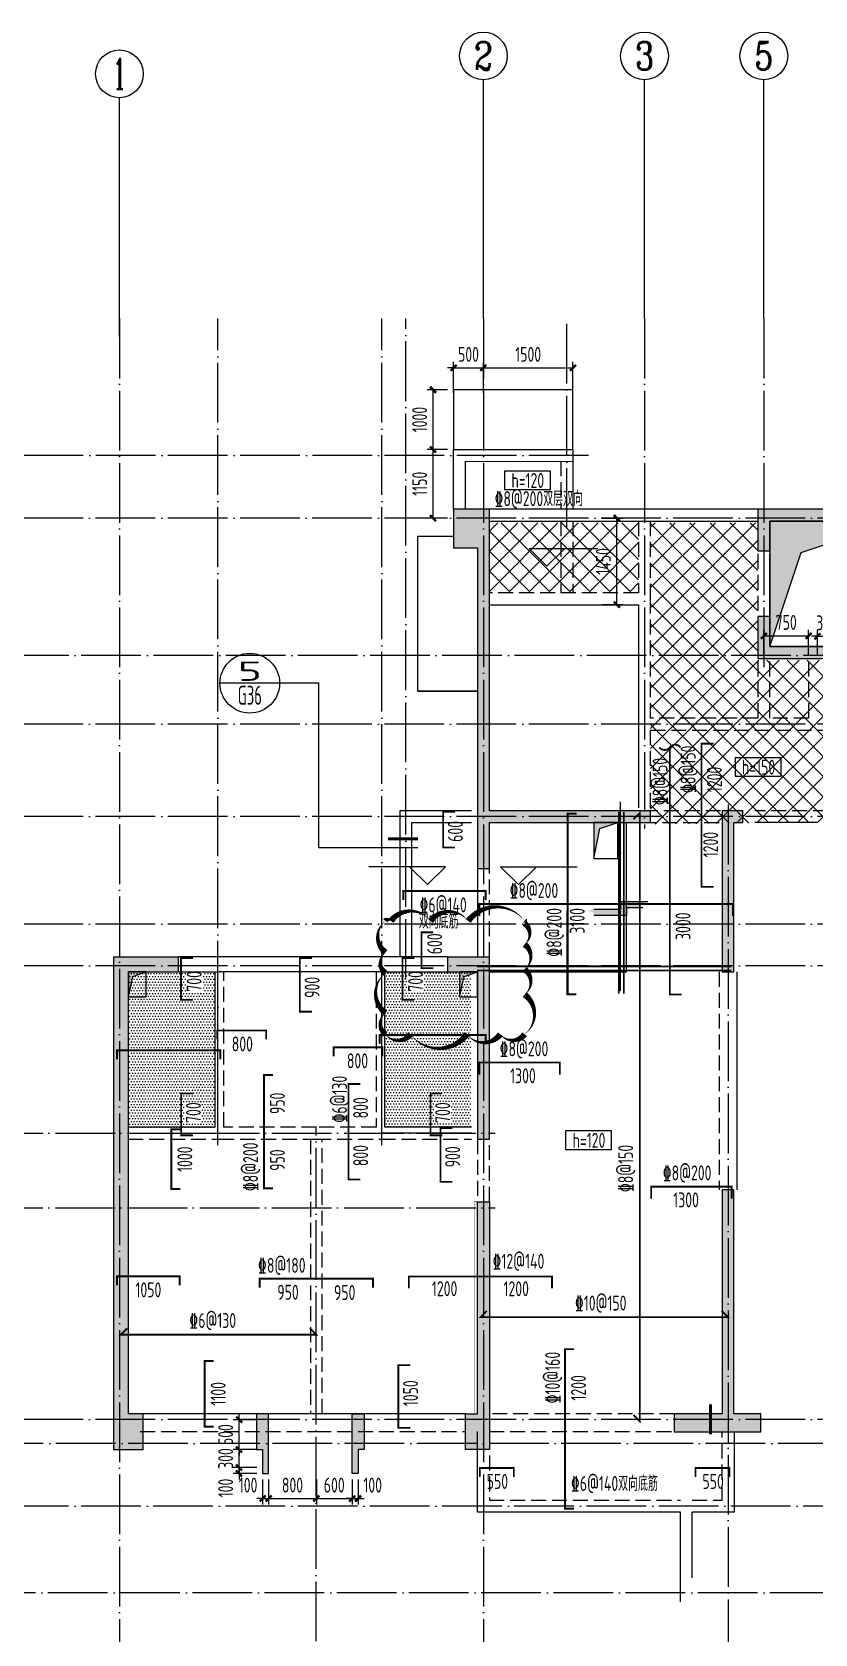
# Model space of a CAD drawing. Extents: x 5874492 to 7194610, y -939842 to -279257.
# Drawn here: x 6602630 to 6615752, y -600916 to -574087 of the extents above; entities that cross this region are included whole.
import ezdxf
from ezdxf.enums import TextEntityAlignment as Align

# ---------------------------------------------------------------- set-up
doc = ezdxf.new("R2010")
doc.units = 0
doc.header["$LTSCALE"] = 1000
doc.linetypes.add('DASH', pattern=[0.35, 0.25, -0.1])
doc.linetypes.add('DOTE', pattern=[2.42, 2, -0.2, 0.02, -0.2])
for name, color, linetype, lineweight in [('A-平面-屋面线', 40, 'Continuous', 30), ('A-标注-轴号', 3, 'Continuous', 15), ('A-标注-轴号文字', 7, 'Continuous', 15), ('A-轴线-塔楼', 1, 'DOTE', 9), ('A-轴线-隔墙', 41, 'DOTE', 9), ('S-基础-DIM', 3, 'Continuous', 20), ('S-基础-DQ', 6, 'Continuous', 20), ('S-墙柱-HATCH', 251, 'Continuous', 20), ('S-墙柱-WALL', 6, 'Continuous', 20), ('S-大样-DIM', 3, 'Continuous', 20), ('S-大样-HATCH', 251, 'Continuous', 20), ('S-大样-实线', 2, 'Continuous', 20), ('S-板-BEAM', 4, 'DASH', 20), ('S-板-BEAM-CON', 2, 'Continuous', 20), ('S-板-COLU', 50, 'DASH', 20), ('S-板-DIM', 3, 'Continuous', 20), ('S-板-大样索引', 3, 'Continuous', 20), ('S-板-板厚', 191, 'Continuous', 20), ('S-板-板面填充', 251, 'Continuous', 20), ('S-板-标高', 3, 'Continuous', 20), ('S-板-楼板正筋', 107, 'Continuous', 20), ('S-板-楼板正筋文字', 107, 'Continuous', 20), ('S-板-楼板负筋', 1, 'Continuous', 20), ('S-板-楼板负筋文字', 7, 'Continuous', 20), ('S-板-洞口边线', 211, 'Continuous', 20), ('S-轴网-轴号', 3, 'Continuous', 20)]:
    doc.layers.add(name, color=color, linetype=linetype, lineweight=lineweight)
for name, color, linetype in [('HOLE', 5, 'Continuous'), ('HOLE_HATCH', 9, 'Continuous'), ('PUB_DIM', 3, 'Continuous')]:
    doc.layers.add(name, color=color, linetype=linetype)
doc.layers.add('S-活动层-非打印1', color=170, linetype='Continuous', plot=False)
doc.styles.add('_TCH_AXIS', font='COMPLEX.shx', dxfattribs={"bigfont": 'hztxt.shx'})
doc.styles.add('BW_Rein', font='tssdeng.shx', dxfattribs={"width": 0.7, "bigfont": 'hztxt.shx'})
doc.styles.add('COMPLEX', font='COMPLEX')
doc.styles.add('TSSD_Rein', font='tssdeng.shx', dxfattribs={"width": 0.7, "bigfont": 'hztxt.shx'})
doc.styles.add('TSSD_REIN_T3', font='tssdeng.shx', dxfattribs={"width": 0.7, "bigfont": 'hztxt.shx'})
doc.styles.add('样式 1', font='tssdeng.shx', dxfattribs={"width": 0.7, "bigfont": 'tssdchn.shx'})
doc.dimstyles.new('_TCH_ARCH&&100', dxfattribs={"dimtxt": 250, "dimasz": 100, "dimexe": 100, "dimexo": 100, "dimgap": 100, "dimtad": 1, "dimdec": 0, "dimzin": 0, "dimdsep": 46, "dimtxsty": 'TSSD_REIN_T3', "dimblk": 'ARCHTICK', "dimcen": 0.09, "dimclrt": 7, "dimazin": 2, "dimtfac": 1, "dimtdec": 0, "dimtix": 1, "dimtmove": 2, "dimatfit": 3, "dimfxl": 0, "dimtolj": 1, "dimtzin": 0, "dimarcsym": 0})

# ---------------------------------------------------------------- blocks, each defined once
blk = doc.blocks.new('20191023.11405152')
at = {"layer": 'S-大样-HATCH'}
h = blk.add_hatch(color=256, dxfattribs=at)
h.dxf.hatch_style = 1
h.paths.add_polyline_path([(-100, 0), (0, 0), (0, -400), (100, -400), (100, 600), (-100, 600)])
at = {"layer": 'S-大样-实线'}
blk.add_lwpolyline([(-100, 0), (0, 0), (0, -400), (100, -400), (100, 600), (-100, 600)], close=True, dxfattribs=at)
blk = doc.blocks.new('_ArchTick')
at = {"color": 0, "linetype": 'ByBlock', "const_width": 0.4}
blk.add_lwpolyline([(-0.5, -0.5), (0.5, 0.5)], dxfattribs=at)
blk = doc.blocks.new('*D890')
at = {"layer": 'Defpoints', "color": 0}
for p in [(6609351, -580077), (6609695, -580077), (6609695, -581077)]:
    blk.add_point(p, dxfattribs=at)
at = {"layer": 'PUB_DIM', "color": 0, "lineweight": -2}
for p, q in [((6609595, -580077), (6609251, -580077)), ((6609351, -581077), (6609351, -580077)), ((6609595, -581077), (6609251, -581077))]:
    blk.add_line(p, q, dxfattribs=at)
at = {"layer": 'PUB_DIM', "color": 0, "lineweight": -2, "xscale": 100, "yscale": 100, "zscale": 100}
for p, rotation in [((6609351, -580077), 90), ((6609351, -581077), 270)]:
    blk.add_blockref('_ArchTick', p, dxfattribs=dict(at, rotation=rotation))
at = {"layer": 'PUB_DIM', "color": 7, "insert": (6609126, -580577), "char_height": 250, "attachment_point": 5, "rotation": 90, "style": 'TSSD_REIN_T3'}
blk.add_mtext('\\A1;1000', dxfattribs=at)
blk = doc.blocks.new('*D891')
at = {"layer": 'Defpoints', "color": 0}
for p in [(6609351, -581077), (6609695, -581077), (6609695, -582227)]:
    blk.add_point(p, dxfattribs=at)
at = {"layer": 'PUB_DIM', "color": 0, "lineweight": -2}
for p, q in [((6609595, -581077), (6609251, -581077)), ((6609351, -582227), (6609351, -581077)), ((6609595, -582227), (6609251, -582227))]:
    blk.add_line(p, q, dxfattribs=at)
at = {"layer": 'PUB_DIM', "color": 0, "lineweight": -2, "xscale": 100, "yscale": 100, "zscale": 100}
for p, rotation in [((6609351, -581077), 90), ((6609351, -582227), 270)]:
    blk.add_blockref('_ArchTick', p, dxfattribs=dict(at, rotation=rotation))
at = {"layer": 'PUB_DIM', "color": 7, "insert": (6609126, -581652), "char_height": 250, "attachment_point": 5, "rotation": 90, "style": 'TSSD_REIN_T3'}
blk.add_mtext('\\A1;1150', dxfattribs=at)
blk = doc.blocks.new('*D892')
at = {"layer": 'Defpoints', "color": 0}
for p in [(6611695, -579710), (6610195, -580230), (6611695, -580230)]:
    blk.add_point(p, dxfattribs=at)
at = {"layer": 'PUB_DIM', "color": 0, "lineweight": -2}
for p, q in [((6610195, -580130), (6610195, -579610)), ((6610195, -579710), (6611695, -579710)), ((6611695, -580130), (6611695, -579610))]:
    blk.add_line(p, q, dxfattribs=at)
at = {"layer": 'PUB_DIM', "color": 0, "lineweight": -2, "xscale": 100, "yscale": 100, "zscale": 100, "rotation": 180}
blk.add_blockref('_ArchTick', (6610195, -579710), dxfattribs=at)
at = {"layer": 'PUB_DIM', "color": 0, "lineweight": -2, "xscale": 100, "yscale": 100, "zscale": 100}
blk.add_blockref('_ArchTick', (6611695, -579710), dxfattribs=at)
at = {"layer": 'PUB_DIM', "color": 7, "insert": (6610945, -579485), "char_height": 250, "attachment_point": 5, "style": 'TSSD_REIN_T3'}
blk.add_mtext('\\A1;1500', dxfattribs=at)
blk = doc.blocks.new('*D893')
at = {"layer": 'Defpoints', "color": 0}
for p in [(6610195, -579710), (6609695, -580230), (6610195, -580230)]:
    blk.add_point(p, dxfattribs=at)
at = {"layer": 'PUB_DIM', "color": 0, "lineweight": -2}
for p, q in [((6609695, -579710), (6609595, -579710)), ((6609695, -580130), (6609695, -579610)), ((6609695, -579710), (6610195, -579710)), ((6610195, -580130), (6610195, -579610)), ((6610195, -579710), (6610295, -579710))]:
    blk.add_line(p, q, dxfattribs=at)
at = {"layer": 'PUB_DIM', "color": 0, "lineweight": -2, "xscale": 100, "yscale": 100, "zscale": 100}
blk.add_blockref('_ArchTick', (6609695, -579710), dxfattribs=at)
at = {"layer": 'PUB_DIM', "color": 0, "lineweight": -2, "xscale": 100, "yscale": 100, "zscale": 100, "rotation": 180}
blk.add_blockref('_ArchTick', (6610195, -579710), dxfattribs=at)
at = {"layer": 'PUB_DIM', "color": 7, "insert": (6609945, -579485), "char_height": 250, "attachment_point": 5, "style": 'TSSD_REIN_T3'}
blk.add_mtext('\\A1;500', dxfattribs=at)
blk = doc.blocks.new('*D894')
at = {"layer": 'Defpoints', "color": 0}
for p in [(6612080, -582227), (6612430, -582227), (6612080, -583677)]:
    blk.add_point(p, dxfattribs=at)
at = {"layer": 'S-大样-DIM', "color": 0, "lineweight": -2}
for p, q in [((6612180, -582227), (6612530, -582227)), ((6612430, -583677), (6612430, -582227)), ((6612180, -583677), (6612530, -583677))]:
    blk.add_line(p, q, dxfattribs=at)
at = {"layer": 'S-大样-DIM', "color": 0, "lineweight": -2, "xscale": 100, "yscale": 100, "zscale": 100}
for p, rotation in [((6612430, -582227), 90), ((6612430, -583677), 270)]:
    blk.add_blockref('_ArchTick', p, dxfattribs=dict(at, rotation=rotation))
at = {"layer": 'S-大样-DIM', "color": 7, "insert": (6612205, -582952), "char_height": 250, "attachment_point": 5, "rotation": 90, "style": 'TSSD_REIN_T3'}
blk.add_mtext('\\A1;1450', dxfattribs=at)
blk = doc.blocks.new('*D900')
at = {"layer": 'Defpoints', "color": 0}
for p in [(6606495, -598227), (6606595, -598227), (6606595, -598648)]:
    blk.add_point(p, dxfattribs=at)
at = {"layer": 'S-板-DIM', "color": 0, "lineweight": -2}
for p, q in [((6606495, -598327), (6606495, -598748)), ((6606595, -598327), (6606595, -598748)), ((6606495, -598648), (6606395, -598648)), ((6606495, -598648), (6606595, -598648)), ((6606595, -598648), (6606695, -598648))]:
    blk.add_line(p, q, dxfattribs=at)
at = {"layer": 'S-板-DIM', "color": 0, "lineweight": -2, "xscale": 100, "yscale": 100, "zscale": 100}
blk.add_blockref('_ArchTick', (6606495, -598648), dxfattribs=at)
at = {"layer": 'S-板-DIM', "color": 0, "lineweight": -2, "xscale": 100, "yscale": 100, "zscale": 100, "rotation": 180}
blk.add_blockref('_ArchTick', (6606595, -598648), dxfattribs=at)
at = {"layer": 'S-板-DIM', "color": 7, "insert": (6606251, -598423), "char_height": 250, "attachment_point": 5, "style": 'TSSD_REIN_T3'}
blk.add_mtext('\\A1;100', dxfattribs=at)
blk = doc.blocks.new('*D901')
at = {"layer": 'Defpoints', "color": 0}
for p in [(6606595, -598227), (6607395, -598227), (6607395, -598648)]:
    blk.add_point(p, dxfattribs=at)
at = {"layer": 'S-板-DIM', "color": 0, "lineweight": -2}
for p, q in [((6606595, -598327), (6606595, -598748)), ((6607395, -598327), (6607395, -598748)), ((6606595, -598648), (6607395, -598648))]:
    blk.add_line(p, q, dxfattribs=at)
at = {"layer": 'S-板-DIM', "color": 0, "lineweight": -2, "xscale": 100, "yscale": 100, "zscale": 100, "rotation": 180}
blk.add_blockref('_ArchTick', (6606595, -598648), dxfattribs=at)
at = {"layer": 'S-板-DIM', "color": 0, "lineweight": -2, "xscale": 100, "yscale": 100, "zscale": 100}
blk.add_blockref('_ArchTick', (6607395, -598648), dxfattribs=at)
at = {"layer": 'S-板-DIM', "color": 7, "insert": (6606995, -598423), "char_height": 250, "attachment_point": 5, "style": 'TSSD_REIN_T3'}
blk.add_mtext('\\A1;800', dxfattribs=at)
blk = doc.blocks.new('*D902')
at = {"layer": 'Defpoints', "color": 0}
for p in [(6607395, -598227), (6607995, -598227), (6607995, -598648)]:
    blk.add_point(p, dxfattribs=at)
at = {"layer": 'S-板-DIM', "color": 0, "lineweight": -2}
for p, q in [((6607395, -598327), (6607395, -598748)), ((6607995, -598327), (6607995, -598748)), ((6607395, -598648), (6607995, -598648))]:
    blk.add_line(p, q, dxfattribs=at)
at = {"layer": 'S-板-DIM', "color": 0, "lineweight": -2, "xscale": 100, "yscale": 100, "zscale": 100, "rotation": 180}
blk.add_blockref('_ArchTick', (6607395, -598648), dxfattribs=at)
at = {"layer": 'S-板-DIM', "color": 0, "lineweight": -2, "xscale": 100, "yscale": 100, "zscale": 100}
blk.add_blockref('_ArchTick', (6607995, -598648), dxfattribs=at)
at = {"layer": 'S-板-DIM', "color": 7, "insert": (6607695, -598423), "char_height": 250, "attachment_point": 5, "style": 'TSSD_REIN_T3'}
blk.add_mtext('\\A1;600', dxfattribs=at)
blk = doc.blocks.new('*D903')
at = {"layer": 'Defpoints', "color": 0}
for p in [(6607995, -598227), (6608095, -598227), (6608095, -598648)]:
    blk.add_point(p, dxfattribs=at)
at = {"layer": 'S-板-DIM', "color": 0, "lineweight": -2}
for p, q in [((6607995, -598327), (6607995, -598748)), ((6608095, -598327), (6608095, -598748)), ((6607995, -598648), (6607895, -598648)), ((6607995, -598648), (6608095, -598648)), ((6608095, -598648), (6608195, -598648))]:
    blk.add_line(p, q, dxfattribs=at)
at = {"layer": 'S-板-DIM', "color": 0, "lineweight": -2, "xscale": 100, "yscale": 100, "zscale": 100}
blk.add_blockref('_ArchTick', (6607995, -598648), dxfattribs=at)
at = {"layer": 'S-板-DIM', "color": 0, "lineweight": -2, "xscale": 100, "yscale": 100, "zscale": 100, "rotation": 180}
blk.add_blockref('_ArchTick', (6608095, -598648), dxfattribs=at)
at = {"layer": 'S-板-DIM', "color": 7, "insert": (6608339, -598423), "char_height": 250, "attachment_point": 5, "style": 'TSSD_REIN_T3'}
blk.add_mtext('\\A1;100', dxfattribs=at)
blk = doc.blocks.new('*D904')
at = {"layer": 'Defpoints', "color": 0}
for p in [(6606100, -598127), (6606495, -598127), (6606495, -598227)]:
    blk.add_point(p, dxfattribs=at)
at = {"layer": 'S-板-DIM', "color": 0, "lineweight": -2}
for p, q in [((6606395, -598127), (6606000, -598127)), ((6606395, -598227), (6606000, -598227)), ((6606100, -598127), (6606100, -598027)), ((6606100, -598227), (6606100, -598127)), ((6606100, -598227), (6606100, -598327))]:
    blk.add_line(p, q, dxfattribs=at)
at = {"layer": 'S-板-DIM', "color": 0, "lineweight": -2, "xscale": 100, "yscale": 100, "zscale": 100}
for p, rotation in [((6606100, -598127), 270), ((6606100, -598227), 90)]:
    blk.add_blockref('_ArchTick', p, dxfattribs=dict(at, rotation=rotation))
at = {"layer": 'S-板-DIM', "color": 7, "insert": (6605875, -598471), "char_height": 250, "attachment_point": 5, "rotation": 90, "style": 'TSSD_REIN_T3'}
blk.add_mtext('\\A1;100', dxfattribs=at)
blk = doc.blocks.new('*D905')
at = {"layer": 'Defpoints', "color": 0}
for p in [(6606100, -597827), (6606495, -597827), (6606495, -598127)]:
    blk.add_point(p, dxfattribs=at)
at = {"layer": 'S-板-DIM', "color": 0, "lineweight": -2}
for p, q in [((6606100, -597827), (6606100, -597727)), ((6606395, -597827), (6606000, -597827)), ((6606100, -598127), (6606100, -597827)), ((6606395, -598127), (6606000, -598127)), ((6606100, -598127), (6606100, -598227))]:
    blk.add_line(p, q, dxfattribs=at)
at = {"layer": 'S-板-DIM', "color": 0, "lineweight": -2, "xscale": 100, "yscale": 100, "zscale": 100}
for p, rotation in [((6606100, -597827), 270), ((6606100, -598127), 90)]:
    blk.add_blockref('_ArchTick', p, dxfattribs=dict(at, rotation=rotation))
at = {"layer": 'S-板-DIM', "color": 7, "insert": (6605875, -597977), "char_height": 250, "attachment_point": 5, "rotation": 90, "style": 'TSSD_REIN_T3'}
blk.add_mtext('\\A1;300', dxfattribs=at)
blk = doc.blocks.new('*D906')
at = {"layer": 'Defpoints', "color": 0}
for p in [(6606100, -597327), (6606495, -597327), (6606495, -597827)]:
    blk.add_point(p, dxfattribs=at)
at = {"layer": 'S-板-DIM', "color": 0, "lineweight": -2}
for p, q in [((6606395, -597327), (6606000, -597327)), ((6606100, -597327), (6606100, -597227)), ((6606100, -597827), (6606100, -597327)), ((6606395, -597827), (6606000, -597827)), ((6606100, -597827), (6606100, -597927))]:
    blk.add_line(p, q, dxfattribs=at)
at = {"layer": 'S-板-DIM', "color": 0, "lineweight": -2, "xscale": 100, "yscale": 100, "zscale": 100}
for p, rotation in [((6606100, -597327), 270), ((6606100, -597827), 90)]:
    blk.add_blockref('_ArchTick', p, dxfattribs=dict(at, rotation=rotation))
at = {"layer": 'S-板-DIM', "color": 7, "insert": (6605875, -597577), "char_height": 250, "attachment_point": 5, "rotation": 90, "style": 'TSSD_REIN_T3'}
blk.add_mtext('\\A1;500', dxfattribs=at)
blk = doc.blocks.new('*D928')
at = {"layer": 'Defpoints', "color": 0}
for p in [(6615645, -584199), (6614895, -584627), (6615645, -584627)]:
    blk.add_point(p, dxfattribs=at)
at = {"layer": 'S-基础-DIM', "color": 0, "lineweight": -2}
for p, q in [((6614895, -584527), (6614895, -584099)), ((6614895, -584199), (6615645, -584199)), ((6615645, -584527), (6615645, -584099))]:
    blk.add_line(p, q, dxfattribs=at)
at = {"layer": 'S-基础-DIM', "color": 0, "lineweight": -2, "xscale": 100, "yscale": 100, "zscale": 100, "rotation": 180}
blk.add_blockref('_ArchTick', (6614895, -584199), dxfattribs=at)
at = {"layer": 'S-基础-DIM', "color": 0, "lineweight": -2, "xscale": 100, "yscale": 100, "zscale": 100}
blk.add_blockref('_ArchTick', (6615645, -584199), dxfattribs=at)
at = {"layer": 'S-基础-DIM', "color": 7, "insert": (6615270, -583974), "char_height": 250, "attachment_point": 5, "style": 'TSSD_REIN_T3'}
blk.add_mtext('\\A1;750', dxfattribs=at)
blk = doc.blocks.new('*D929')
at = {"layer": 'Defpoints', "color": 0}
for p in [(6616095, -584207), (6615795, -584627), (6616095, -584627)]:
    blk.add_point(p, dxfattribs=at)
at = {"layer": 'S-板-DIM', "color": 0, "lineweight": -2}
for p, q in [((6615795, -584207), (6615695, -584207)), ((6615795, -584527), (6615795, -584107)), ((6615795, -584207), (6616095, -584207)), ((6616095, -584527), (6616095, -584107)), ((6616095, -584207), (6616195, -584207))]:
    blk.add_line(p, q, dxfattribs=at)
at = {"layer": 'S-板-DIM', "color": 0, "lineweight": -2, "xscale": 100, "yscale": 100, "zscale": 100}
blk.add_blockref('_ArchTick', (6615795, -584207), dxfattribs=at)
at = {"layer": 'S-板-DIM', "color": 0, "lineweight": -2, "xscale": 100, "yscale": 100, "zscale": 100, "rotation": 180}
blk.add_blockref('_ArchTick', (6616095, -584207), dxfattribs=at)
at = {"layer": 'S-板-DIM', "color": 7, "insert": (6615945, -583982), "char_height": 250, "attachment_point": 5, "style": 'TSSD_REIN_T3'}
blk.add_mtext('\\A1;300', dxfattribs=at)
blk = doc.blocks.new('regerh')
at = {"layer": 'HOLE_HATCH', "ltscale": 0.2}
blk.add_hatch(color=256, dxfattribs=at).paths.add_polyline_path([(6614995, -514405), (6617095, -514405), (6615520, -514930), (6614995, -516505)])
at = {"layer": 'A-平面-屋面线', "ltscale": 0.2}
blk.add_lwpolyline([(6609095, -517255), (6610095, -517255)], dxfattribs=at)
at = {"layer": 'HOLE', "ltscale": 0.2}
blk.add_lwpolyline([(6614995, -516505), (6617095, -516505), (6617095, -514405), (6614995, -514405)], close=True, dxfattribs=at)
blk.add_lwpolyline([(6614995, -516505), (6615520, -514930), (6617095, -514405)], dxfattribs=at)
at = {"layer": 'S-基础-DQ', "ltscale": 0.5}
for points in [[(6610295, -521855), (6612495, -521855), (6612495, -519455)], [(6610295, -521955), (6612595, -521955), (6612595, -519455)], [(6604245, -524655), (6605745, -524655), (6605745, -521955)], [(6609995, -524655), (6608495, -524655), (6608495, -521955)]]:
    blk.add_lwpolyline(points, dxfattribs=at)
at = {"layer": 'S-板-BEAM'}
for p, q in [((6611495, -513405), (6611495, -514205)), ((6611495, -514405), (6611495, -515605)), ((6611695, -514405), (6611695, -515605)), ((6612795, -514405), (6612795, -515605)), ((6612995, -515705), (6612995, -514405)), ((6614795, -514955), (6614795, -516055)), ((6612795, -515605), (6610295, -515605)), ((6612995, -517705), (6612995, -515705)), ((6614795, -516755), (6614795, -517705)), ((6614995, -517705), (6614995, -516755)), ((6615645, -516755), (6615645, -517705)), ((6614795, -517705), (6612995, -517705)), ((6615645, -517705), (6614995, -517705)), ((6612995, -519205), (6612995, -517905)), ((6612995, -517905), (6617095, -517905)), ((6614170, -519255), (6612995, -519255)), ((6615970, -519255), (6614745, -519255)), ((6612495, -519455), (6614170, -519455)), ((6610295, -521705), (6610295, -520225)), ((6605845, -524555), (6605845, -521955)), ((6608395, -521955), (6608395, -524555)), ((6614145, -521955), (6614145, -525605)), ((6604245, -524755), (6605770, -524755)), ((6605770, -524755), (6607395, -524755)), ((6607395, -524555), (6605845, -524555)), ((6607295, -524755), (6607295, -529355)), ((6608395, -524555), (6607395, -524555)), ((6607395, -524755), (6608470, -524755)), ((6607495, -529355), (6607495, -524755)), ((6608470, -524755), (6609995, -524755)), ((6610095, -524755), (6610095, -525805)), ((6610295, -525805), (6610295, -524755)), ((6613395, -529355), (6610295, -529355)), ((6610295, -529355), (6610295, -530805)), ((6604445, -529655), (6607395, -529655)), ((6607395, -529655), (6609895, -529655)), ((6610295, -529655), (6613395, -529655)), ((6614195, -530805), (6614195, -529655)), ((6610295, -530805), (6613496, -530805)), ((6613695, -530805), (6614195, -530805))]:
    blk.add_line(p, q, dxfattribs=at)
at = {"layer": 'S-板-BEAM-CON'}
for p, q in [((6609695, -513204), (6611695, -513205)), ((6609695, -514205), (6609695, -513204)), ((6611695, -513205), (6611695, -514205)), ((6609895, -513404), (6611695, -513405)), ((6609895, -514205), (6609895, -513404)), ((6611695, -514205), (6610295, -514205)), ((6612895, -514205), (6611695, -514205)), ((6614795, -514205), (6612895, -514205)), ((6610295, -514405), (6611695, -514405)), ((6611695, -514405), (6612895, -514405)), ((6612895, -514405), (6614795, -514405)), ((6614995, -516055), (6614995, -514955)), ((6610295, -515805), (6612795, -515805)), ((6612795, -515805), (6612795, -519205)), ((6609995, -519255), (6608795, -519255)), ((6608795, -519255), (6608795, -521705)), ((6608995, -519455), (6609995, -519455)), ((6608995, -521705), (6608995, -519455)), ((6615795, -519455), (6614745, -519455)), ((6610095, -520225), (6610095, -521705)), ((6605770, -521705), (6605085, -521705)), ((6608470, -521705), (6605770, -521705)), ((6608895, -521705), (6608470, -521705)), ((6609595, -521705), (6608895, -521705)), ((6605085, -521955), (6605770, -521955)), ((6605695, -521955), (6605695, -524555)), ((6608470, -521955), (6605770, -521955)), ((6608470, -521955), (6608895, -521955)), ((6608545, -524555), (6608545, -521955)), ((6608895, -521955), (6609595, -521955)), ((6614445, -525605), (6614445, -521955)), ((6605695, -524555), (6604245, -524555)), ((6609995, -524555), (6608545, -524555)), ((6607395, -529355), (6604445, -529355)), ((6609895, -529355), (6607395, -529355)), ((6610095, -531005), (6610095, -529655)), ((6614395, -529655), (6614395, -531005)), ((6613496, -531005), (6610095, -531005)), ((6613496, -532505), (6613496, -531005)), ((6614395, -531005), (6613695, -531005)), ((6613695, -532105), (6613695, -531005))]:
    blk.add_line(p, q, dxfattribs=at)
for points in [[(6611695, -513205), (6611695, -512205), (6609695, -512205), (6609695, -513204)], [(6609095, -517255), (6609095, -514655), (6609695, -514655)]]:
    blk.add_lwpolyline(points, dxfattribs=at)
blk = doc.blocks.new('新块')
at = {"layer": 'S-基础-DQ'}
h = blk.add_hatch(color=8, dxfattribs=at)
h.dxf.hatch_style = 1
h.paths.add_polyline_path([(100, 25), (371, 25), (371, 54), (266, 91), (455, 125), (0, 125), (0, 0), (-451, 0), (-556, -19), (-451, -56), (-451, -100), (100, -100)])
for points in [[(455, 125), (0, 125), (0, 0), (-451, 0)], [(371, 25), (100, 25), (100, -100), (-451, -100)]]:
    blk.add_lwpolyline(points, dxfattribs=at)
blk = doc.blocks.new('_AXISO')
blk.add_circle((0, 0), 0.5)
at = {"layer": 'S-轴网-轴号', "style": 'COMPLEX', "width": 1.041667}
blk.add_attdef('A', text='', height=0.56, dxfattribs=at).set_placement((-0.25, -0.28), (0.25, -0.28), align=Align.FIT)
blk = doc.blocks.new('ZHOUWANG2')
at = {"layer": 'A-标注-轴号'}
for p, q in [((173646, 135010), (173646, 139010)), ((176346, 135010), (176346, 139010)), ((178346, 135010), (178346, 139010)), ((167546, 134710), (167546, 138710))]:
    blk.add_line(p, q, dxfattribs=at)
at = {"layer": 'A-轴线-塔楼', "linetype": 'DOTE', "ltscale": 0.5}
for p, q in [((167546, 135010), (167546, 108021)), ((173646, 135010), (173646, 108021)), ((176346, 135010), (176346, 126470)), ((178346, 135010), (178346, 129120)), ((227437, 131670), (165262, 131670)), ((181217, 129370), (165262, 129370)), ((227437, 128220), (165262, 128220)), ((227437, 126670), (165262, 126670)), ((177746, 126870), (177746, 108021)), ((227437, 124870), (165262, 124870)), ((227437, 124170), (165262, 124170)), ((227437, 116570), (165262, 116570)), ((192759, 113670), (165262, 113670))]:
    blk.add_line(p, q, dxfattribs=at)
at = {"layer": 'A-轴线-隔墙', "ltscale": 0.5}
for p, q in [((169196, 121170), (169196, 135010)), ((171946, 121170), (171946, 135010)), ((172346, 123950), (172346, 135010)), ((175046, 131505), (175046, 135010)), ((175410, 132720), (164962, 132720)), ((175946, 123753), (175946, 126920)), ((165262, 121370), (173846, 121370)), ((170846, 108021), (170846, 121470)), ((165262, 120120), (173846, 120120)), ((201360, 116170), (165262, 116170)), ((209044, 115120), (165262, 115120))]:
    blk.add_line(p, q, dxfattribs=at)
at = {"layer": 'A-标注-轴号'}
ref = blk.add_blockref('_AXISO', (173646, 139410), dxfattribs=dict(at, xscale=800, yscale=800, zscale=800))
ref.add_attrib('A', '2', dxfattribs={"layer": 'A-标注-轴号文字', "ltscale": 0.2, "height": 466, "style": '_TCH_AXIS'}).set_placement((173491, 139177), (173801, 139177), align=Align.FIT)
ref = blk.add_blockref('_AXISO', (176346, 139410), dxfattribs=dict(at, xscale=800, yscale=800, zscale=800))
ref.add_attrib('A', '3', dxfattribs={"layer": 'A-标注-轴号文字', "ltscale": 0.2, "height": 466, "style": '_TCH_AXIS'}).set_placement((176191, 139177), (176501, 139177), align=Align.FIT)
ref = blk.add_blockref('_AXISO', (178346, 139410), dxfattribs=dict(at, xscale=800, yscale=800, zscale=800))
ref.add_attrib('A', '5', dxfattribs={"layer": 'A-标注-轴号文字', "ltscale": 0.2, "height": 466, "style": '_TCH_AXIS'}).set_placement((178191, 139177), (178501, 139177), align=Align.FIT)
ref = blk.add_blockref('_AXISO', (167546, 139110), dxfattribs=dict(at, xscale=800, yscale=800, zscale=800))
ref.add_attrib('A', '1', dxfattribs={"layer": 'A-标注-轴号文字', "ltscale": 0.2, "height": 515, "style": '_TCH_AXIS'}).set_placement((167436, 138852), (167656, 138852), align=Align.FIT)
blk = doc.blocks.new('dsfhfhkjhk')
at = {"layer": 'S-板-大样索引', "color": 1}
for p, q in [((6511393, -1417913), (6512091, -1417913)), ((6511393, -1423374), (6511393, -1417913)), ((6513091, -1417913), (6512091, -1417913)), ((6484501, -1420120), (6483501, -1420120)), ((6485160, -1420120), (6484501, -1420120)), ((6485160, -1422874), (6485160, -1420120)), ((6486817, -1422874), (6485160, -1422874)), ((6509666, -1423374), (6511393, -1423374))]:
    blk.add_line(p, q, dxfattribs=at)
at = {"layer": 'S-板-大样索引', "color": 1, "const_width": 50}
for points in [[(6486817, -1422724), (6486317, -1422724)], [(6509666, -1423524), (6510166, -1423524)]]:
    blk.add_lwpolyline(points, dxfattribs=at)
at = {"layer": 'S-板-大样索引', "color": 1}
for centre in [(6512591, -1417913), (6484001, -1420120)]:
    blk.add_circle(centre, 500, dxfattribs=at)
at = {"layer": 'S-板-大样索引', "color": 1, "style": 'TSSD_Rein'}
for s, width, p, p2 in [('3', 2.321429, (6512390, -1417873), (6512793, -1417873)), ('G33', 0.590909, (6512390, -1418276), (6512793, -1418276)), ('5', 2.321429, (6483800, -1420080), (6484203, -1420080)), ('G36', 0.601852, (6483800, -1420482), (6484203, -1420482))]:
    blk.add_text(s, height=322, dxfattribs=dict(at, width=width)).set_placement(p, p2, align=Align.FIT)
blk = doc.blocks.new('sgfdhgfjh')
at = {"layer": 'HOLE_HATCH', "ltscale": 0.5}
for points in [[(268519, 605212), (268919, 605212), (268619, 605112), (268519, 604612)], [(272519, 605212), (272919, 605212), (272619, 605112), (272519, 604612)], [(282019, 605212), (282419, 605212), (282119, 605112), (282019, 604612)], [(285919, 605212), (286319, 605212), (286019, 605112), (285919, 604612)], [(295419, 605212), (295819, 605212), (295519, 605112), (295419, 604612)], [(260719, 602712), (261019, 602712), (260794, 602637), (260719, 602292)], [(266269, 602712), (266569, 602712), (266344, 602637), (266269, 602292)], [(276948, 599612), (277368, 599612), (277023, 599537), (276948, 599312)], [(277569, 599612), (278014, 599612), (277644, 599537), (277569, 599312)], [(290348, 599612), (290769, 599612), (290423, 599537), (290348, 599312)], [(290969, 599612), (291381, 599612), (291044, 599537), (290969, 599312)]]:
    blk.add_hatch(color=256, dxfattribs=at).paths.add_polyline_path(points)
at = {"layer": 'HOLE', "ltscale": 0.5}
for points in [[(268519, 604612), (268919, 604612), (268919, 605212), (268519, 605212)], [(272519, 604612), (272919, 604612), (272919, 605212), (272519, 605212)], [(282019, 604612), (282419, 604612), (282419, 605212), (282019, 605212)], [(285919, 604612), (286319, 604612), (286319, 605212), (285919, 605212)], [(295419, 604612), (295819, 604612), (295819, 605212), (295419, 605212)], [(260719, 602292), (261019, 602292), (261019, 602712), (260719, 602712)], [(266269, 602292), (266569, 602292), (266569, 602712), (266269, 602712)], [(276948, 599312), (277368, 599312), (277368, 599612), (276948, 599612)], [(277569, 599312), (278014, 599312), (278014, 599612), (277569, 599612)], [(290348, 599312), (290769, 599312), (290769, 599612), (290348, 599612)], [(290969, 599312), (291381, 599312), (291381, 599612), (290969, 599612)]]:
    blk.add_lwpolyline(points, close=True, dxfattribs=at)
for points in [[(268519, 604612), (268619, 605112), (268919, 605212)], [(272519, 604612), (272619, 605112), (272919, 605212)], [(282019, 604612), (282119, 605112), (282419, 605212)], [(285919, 604612), (286019, 605112), (286319, 605212)], [(295419, 604612), (295519, 605112), (295819, 605212)], [(260719, 602292), (260794, 602637), (261019, 602712)], [(266269, 602292), (266344, 602637), (266569, 602712)], [(276948, 599312), (277023, 599537), (277368, 599612)], [(277569, 599312), (277644, 599537), (278014, 599612)], [(290348, 599312), (290423, 599537), (290769, 599612)], [(290969, 599312), (291044, 599537), (291381, 599612)]]:
    blk.add_lwpolyline(points, dxfattribs=at)
blk = doc.blocks.new('sgfdhgfjhgkj')
at = {"layer": 'S-板-COLU', "const_width": 10}
for points in [[(6293645, -246272), (6293645, -251642), (6293845, -251642), (6293845, -250872), (6296545, -250872), (6296545, -250672), (6296445, -250672), (6296445, -250672), (6293845, -250672), (6293845, -245622), (6293245, -245622), (6293245, -246272)], [(6300645, -248122), (6300645, -249322), (6300845, -249322), (6300845, -245622), (6298345, -245622), (6298345, -246322), (6298545, -246322), (6298545, -245822), (6300645, -245822), (6300645, -247922), (6298545, -247922), (6298545, -247422), (6298345, -247422), (6298345, -248122)], [(6297745, -253372), (6297945, -253372), (6297945, -250872), (6298095, -250872), (6298095, -250672), (6297745, -250672)], [(6288045, -260772), (6287795, -260772), (6287795, -253372), (6288635, -253372), (6288635, -253122), (6287545, -253122), (6287545, -261372), (6288045, -261372)], [(6293145, -253372), (6293645, -253372), (6293645, -256172), (6293845, -256172), (6293845, -253122), (6293145, -253122)], [(6298395, -261072), (6298395, -260772), (6297945, -260772), (6297945, -257022), (6297745, -257022), (6297745, -260772), (6296945, -260772), (6296945, -261072)], [(6293445, -260772), (6293595, -260772), (6293595, -257222), (6293845, -257222), (6293845, -261372), (6293445, -261372)]]:
    blk.add_lwpolyline(points, close=True, dxfattribs=at)
blk = doc.blocks.new('sgfhgfjhgfj')
at = {"layer": 'S-墙柱-HATCH', "ltscale": 0.2}
h = blk.add_hatch(color=256, dxfattribs=at)
h.paths.add_polyline_path([(6336110, -190069), (6336110, -195439), (6335910, -195439), (6335910, -194669), (6333210, -194669), (6333210, -194469), (6333310, -194469), (6335910, -194469), (6335910, -189419), (6336510, -189419), (6336510, -190069)])
h.paths.add_polyline_path([(6312710, -204869), (6312710, -204569), (6311910, -204569), (6311910, -200169), (6311710, -200169), (6311710, -204569), (6310910, -204569), (6310910, -204869)])
h.paths.add_polyline_path([(6311910, -198969), (6311710, -198969), (6311710, -196469), (6311310, -196469), (6311310, -196269), (6312310, -196269), (6312310, -196469), (6311910, -196469)])
h.paths.add_polyline_path([(6325110, -198969), (6325310, -198969), (6325310, -196469), (6325710, -196469), (6325710, -196269), (6324710, -196269), (6324710, -196469), (6325110, -196469)])
h.paths.add_polyline_path([(6324310, -204869), (6324310, -204569), (6325110, -204569), (6325110, -200169), (6325310, -200169), (6325310, -204569), (6326110, -204569), (6326110, -204869)])
h.paths.add_polyline_path([(6331360, -204869), (6331360, -204569), (6331810, -204569), (6331810, -200819), (6332010, -200819), (6332010, -204569), (6332810, -204569), (6332810, -204869)])
h.paths.add_polyline_path([(6332010, -197169), (6331810, -197169), (6331810, -194669), (6331660, -194669), (6331660, -194469), (6332010, -194469)])
h.paths.add_polyline_path([(6336310, -204569), (6336110, -204569), (6336110, -201019), (6335910, -201019), (6335910, -205169), (6336310, -205169)])
h.paths.add_polyline_path([(6336610, -197169), (6336110, -197169), (6336110, -199969), (6335910, -199969), (6335910, -196919), (6336610, -196919)])
h.paths.add_polyline_path([(6319410, -204869), (6319410, -204569), (6318610, -204569), (6318610, -200819), (6318410, -200819), (6318410, -204569), (6317610, -204569), (6317610, -204869)])
h.paths.add_polyline_path([(6318410, -197169), (6318610, -197169), (6318610, -194669), (6318960, -194669), (6318960, -194469), (6318060, -194469), (6318060, -194669), (6318410, -194669)])
h.paths.add_polyline_path([(6307910, -194469), (6307910, -194669), (6309510, -194669), (6309510, -195109), (6309710, -195109), (6309710, -194469)])
h.paths.add_polyline_path([(6314110, -194669), (6315860, -194669), (6315860, -194469), (6313910, -194469), (6313910, -195109), (6314110, -195109)])
h.paths.add_polyline_path([(6322910, -194669), (6321160, -194669), (6321160, -194469), (6323110, -194469), (6323110, -195109), (6322910, -195109)])
h.paths.add_polyline_path([(6329135, -194469), (6329135, -194669), (6327510, -194669), (6327510, -195109), (6327310, -195109), (6327310, -194469)])
h.paths.add_polyline_path([(6321360, -193169), (6321360, -192069), (6319760, -192069), (6319760, -189769), (6317260, -189769), (6317260, -192069), (6315660, -192069), (6315660, -193169), (6315860, -193169), (6315860, -192269), (6317960, -192269), (6317960, -192069), (6317460, -192069), (6317460, -189969), (6319560, -189969), (6319560, -192069), (6319060, -192069), (6319060, -192269), (6321160, -192269), (6321160, -193169)])
h.paths.add_polyline_path([(6307910, -191919), (6307910, -193119), (6308110, -193119), (6308110, -189419), (6305610, -189419), (6305610, -190119), (6305810, -190119), (6305810, -189619), (6307910, -189619), (6307910, -191719), (6305810, -191719), (6305810, -191219), (6305610, -191219), (6305610, -191919)])
h.paths.add_polyline_path([(6300910, -190069), (6300910, -195439), (6301110, -195439), (6301110, -194669), (6303810, -194669), (6303810, -194469), (6303710, -194469), (6301110, -194469), (6301110, -189419), (6300510, -189419), (6300510, -190069)])
h.paths.add_polyline_path([(6313910, -196469), (6314910, -196469), (6314910, -198969), (6315110, -198969), (6315110, -196269), (6313910, -196269)])
h.paths.add_polyline_path([(6300410, -197169), (6300910, -197169), (6300910, -199969), (6301110, -199969), (6301110, -196919), (6300410, -196919)])
h.paths.add_polyline_path([(6295310, -204569), (6295060, -204569), (6295060, -197169), (6295900, -197169), (6295900, -196919), (6294810, -196919), (6294810, -205169), (6295310, -205169)])
h.paths.add_polyline_path([(6305660, -204869), (6305660, -204569), (6305210, -204569), (6305210, -200819), (6305010, -200819), (6305010, -204569), (6304210, -204569), (6304210, -204869)])
h.paths.add_polyline_path([(6315110, -203069), (6315110, -200569), (6314510, -200569), (6314510, -200769), (6314910, -200769), (6314910, -203069)])
h.paths.add_polyline_path([(6308710, -200769), (6309110, -200769), (6309110, -200569), (6308510, -200569), (6308510, -203069), (6308710, -203069)])
h.paths.add_polyline_path([(6308710, -196469), (6309710, -196469), (6309710, -196269), (6308510, -196269), (6308510, -198969), (6308710, -198969)])
h.paths.add_polyline_path([(6305010, -197169), (6305210, -197169), (6305210, -194669), (6305360, -194669), (6305360, -194469), (6305010, -194469)])
h.paths.add_polyline_path([(6328110, -192219), (6330810, -192219), (6330810, -191569), (6330610, -191569), (6330610, -192019), (6328110, -192019), (6328110, -190019), (6330610, -190019), (6330610, -190469), (6330810, -190469), (6330810, -189419), (6330310, -189419), (6330310, -189819), (6327910, -189819), (6327910, -193119), (6328110, -193119)])
h.paths.add_polyline_path([(6323110, -196469), (6322110, -196469), (6322110, -198969), (6321910, -198969), (6321910, -196269), (6323110, -196269)])
h.paths.add_polyline_path([(6341710, -204569), (6341960, -204569), (6341960, -197169), (6341120, -197169), (6341120, -196919), (6342210, -196919), (6342210, -205169), (6341710, -205169)])
h.paths.add_polyline_path([(6321910, -203069), (6321910, -200569), (6322510, -200569), (6322510, -200769), (6322110, -200769), (6322110, -203069)])
h.paths.add_polyline_path([(6328310, -200769), (6327910, -200769), (6327910, -200569), (6328510, -200569), (6328510, -203069), (6328310, -203069)])
h.paths.add_polyline_path([(6328310, -196469), (6327310, -196469), (6327310, -196269), (6328510, -196269), (6328510, -198969), (6328310, -198969)])
h.paths.add_polyline_path([(6300710, -204569), (6300910, -204569), (6300910, -201019), (6301110, -201019), (6301110, -205169), (6300710, -205169)])
at = {"layer": 'S-墙柱-WALL'}
for points in [[(6300910, -190069), (6300910, -195439), (6301110, -195439), (6301110, -194669), (6303810, -194669), (6303810, -194469), (6303710, -194469), (6303710, -194469), (6301110, -194469), (6301110, -189419), (6300510, -189419), (6300510, -190069)], [(6307910, -191919), (6307910, -193119), (6308110, -193119), (6308110, -189419), (6305610, -189419), (6305610, -190119), (6305810, -190119), (6305810, -189619), (6307910, -189619), (6307910, -191719), (6305810, -191719), (6305810, -191219), (6305610, -191219), (6305610, -191919)], [(6305010, -197169), (6305210, -197169), (6305210, -194669), (6305360, -194669), (6305360, -194469), (6305010, -194469)], [(6295310, -204569), (6295060, -204569), (6295060, -197169), (6295900, -197169), (6295900, -196919), (6294810, -196919), (6294810, -205169), (6295310, -205169)], [(6300410, -197169), (6300910, -197169), (6300910, -199969), (6301110, -199969), (6301110, -196919), (6300410, -196919)], [(6305660, -204869), (6305660, -204569), (6305210, -204569), (6305210, -200819), (6305010, -200819), (6305010, -204569), (6304210, -204569), (6304210, -204869)], [(6300710, -204569), (6300910, -204569), (6300910, -201019), (6301110, -201019), (6301110, -205169), (6300710, -205169)]]:
    blk.add_lwpolyline(points, close=True, dxfattribs=at)
blk = doc.blocks.new('sgjhgfjhgkjddd')
at = {"layer": 'S-墙柱-HATCH'}
for name, p in [('sgfdhgfjhgkj', (0, 0)), ('sgfhgfjhgfj', (-7266, -56204))]:
    blk.add_blockref(name, p, dxfattribs=at)

msp = doc.modelspace()

# ---------------------------------------------------------------- hatches: boundary and pattern name
at = {"layer": 'S-板-板面填充'}
h = msp.add_hatch(dxfattribs=at)
h.set_pattern_fill('ANSI37', color=256, scale=150)
h.set_pattern_definition([(45, (6610294.78, -583454.15), (-168.38, 168.38), []), (135, (6610294.78, -583454.15), (-168.38, -168.38), [])])
h.paths.add_polyline_path([(6612794.8, -582304.2), (6610294.8, -582304.2), (6610294.8, -583454.1), (6612794.8, -583454.1)])
h = msp.add_hatch(dxfattribs=at)
h.set_pattern_fill('ANSI37', color=256, scale=150, style=0)
h.set_pattern_definition([(45, (2290886.66, 70459.85), (-168.379802, 168.379802), []), (135, (2290886.66, 70459.85), (-168.379802, -168.379802), [])])
h.paths.add_polyline_path([(6617094.8, -584604.2), (6614794.8, -584604.2), (6614794.8, -582304.2), (6612994.8, -582304.2), (6612994.8, -587354.2), (6617094.8, -587304.1)])
h = msp.add_hatch(dxfattribs=at)
h.set_pattern_fill('DOTS', color=256, scale=30, style=0)
h.set_pattern_definition([(0, (6604244.78, -592426.965), (23.8125, 47.625), [0, -47.625])])
h.paths.add_polyline_path([(6605694.8, -589827), (6604244.8, -589827), (6604244.8, -592427), (6605694.8, -592427)])
h = msp.add_hatch(dxfattribs=at)
h.set_pattern_fill('DOTS', color=256, scale=30, style=0)
h.set_pattern_definition([(0, (2290886.66, 11037.037), (23.8125, 47.625), [0, -47.625])])
h.paths.add_polyline_path([(6609994.8, -589827), (6608544.8, -589827), (6608544.8, -592427), (6609994.8, -592427)])

# ---------------------------------------------------------------- linework, layer by layer
at = {"layer": 'S-板-大样索引', "const_width": 50}
msp.add_lwpolyline([(6614001.3, -597072.1), (6614001.3, -597572.1)], dxfattribs=at)
at = {"layer": 'S-板-板厚'}
for points in [[(6611317.9, -581440.1), (6610547.5, -581440.1), (6610547.5, -581750.3), (6611317.9, -581750.3)], [(6615186.6, -586241.4), (6614416.3, -586241.4), (6614416.3, -586551.6), (6615186.6, -586551.6)], [(6612343.3, -592491.1), (6611573, -592491.1), (6611573, -592801.4), (6612343.3, -592801.4)]]:
    msp.add_lwpolyline(points, close=True, dxfattribs=at)
at = {"layer": 'S-板-标高'}
for p, q in [((6611259.3, -583034.6), (6610959.3, -582734.6)), ((6610959.3, -582734.6), (6612112.8, -582734.6)), ((6611259.3, -583034.6), (6611559.3, -582734.6)), ((6609557.2, -588065.6), (6608276.2, -588065.6)), ((6609257.2, -588365.6), (6608957.2, -588065.6)), ((6609257.2, -588365.6), (6609557.2, -588065.6)), ((6610783.4, -588365), (6610483.4, -588065)), ((6610483.4, -588065), (6611764.4, -588065)), ((6610783.4, -588365), (6611083.4, -588065))]:
    msp.add_line(p, q, dxfattribs=at)
at = {"layer": 'S-板-楼板正筋', "const_width": 30}
for points in [[(6612463, -587149.1), (6612463, -590189.7)], [(6612549.4, -587149.1), (6612549.4, -590189.7)], [(6612709, -597248.1), (6612815, -597354.1), (6612815, -587164.4), (6612709, -587270.5)], [(6610090, -589736.8), (6614349.3, -589736.8)], [(6610090, -589802.4), (6614349.3, -589802.4)], [(6610250.8, -595504.5), (6610144.8, -595610.6), (6614294.8, -595610.6), (6614188.7, -595504.5)], [(6604225.9, -595796.1), (6604119.8, -595902.2), (6607394.8, -595902.2), (6607288.7, -595796.1)]]:
    msp.add_lwpolyline(points, dxfattribs=at)
at = {"layer": 'S-板-楼板负筋', "const_width": 30}
msp.add_lwpolyline([(6613497, -586066.3, 0.5), (6613320, -586066.3, -0.5), (6613143, -586066.3)], format="xyb", dxfattribs=at)
at = {"layer": 'S-板-楼板负筋'}
for points, const_width in [([(6613520, -590204.2), (6613320, -590204.2), (6613320, -586066.3)], 30), ([(6614051.4, -588404.2), (6613851.4, -588404.2), (6613851.4, -586004.2), (6614051.4, -586004.2)], 30), ([(6609719.8, -587744.1), (6609519.8, -587744.1), (6609519.8, -587144.1), (6609719.8, -587144.1)], 30), ([(6611753.8, -590202.9), (6611603.8, -590202.9), (6611606.3, -587179), (6611756.3, -587179)], 35), ([(6608854.8, -588621.2), (6608854.8, -588471.2), (6610234.8, -588471.2), (6610234.8, -588621.2)], 35), ([(6610127.3, -588890.4), (6610127.3, -588690.4), (6614374.4, -588690.4), (6614374.4, -588890.4)], 30), ([(6609357.2, -589764.1), (6609157.2, -589764.1), (6609157.2, -589164.1), (6609357.2, -589164.1)], 30), ([(6605326.7, -590294.1), (6605126.7, -590294.1), (6605126.7, -589594.1), (6605326.7, -589594.1)], 30), ([(6607319.8, -590494.1), (6607119.8, -590494.1), (6607119.8, -589594.1), (6607319.8, -589594.1)], 30), ([(6609037.7, -590294.1), (6608837.7, -590294.1), (6608837.7, -589594.1), (6609037.7, -589594.1)], 30), ([(6605734.8, -590959.1), (6605734.8, -590809.1), (6606554.8, -590809.1), (6606554.8, -590959.1)], 30), ([(6608454.8, -591033), (6608454.8, -590883), (6610234.8, -590883), (6610234.8, -591033)], 35), ([(6604054.8, -591291.5), (6604054.8, -591141.5), (6605784.8, -591141.5), (6605784.8, -591291.5)], 35), ([(6607684.8, -591241.6), (6607684.8, -591091.6), (6608504.8, -591091.6), (6608504.8, -591241.6)], 30), ([(6606666.7, -593454.1), (6606516.7, -593454.1), (6606516.7, -591554.1), (6606666.7, -591554.1)], 35), ([(6610127.3, -591546.1), (6610127.3, -591346.1), (6611477.3, -591346.1), (6611477.3, -591546.1)], 30), ([(6608132.3, -593304.1), (6607932.3, -593304.1), (6607932.3, -591704.1), (6608132.3, -591704.1)], 30), ([(6605330.2, -592564.1), (6605130.2, -592564.1), (6605130.2, -591864.1), (6605330.2, -591864.1)], 30), ([(6609507.3, -592564.1), (6609307.3, -592564.1), (6609307.3, -591864.1), (6609507.3, -591864.1)], 30), ([(6605116.2, -593464.1), (6604966.2, -593464.1), (6604966.2, -592464.1), (6605116.2, -592464.1)], 35), ([(6609674.8, -593344.1), (6609474.8, -593344.1), (6609474.8, -592444.1), (6609674.8, -592444.1)], 30), ([(6613004.8, -593624.6), (6613004.8, -593424.6), (6614354.8, -593424.6), (6614354.8, -593624.6)], 30), ([(6604054.8, -595077.1), (6604054.8, -594927.1), (6605104.8, -594927.1), (6605104.8, -595077.1)], 35), ([(6606444.8, -595117.1), (6606444.8, -594967.1), (6608344.8, -594967.1), (6608344.8, -595117.1)], 35), ([(6608944.8, -595129.1), (6608944.8, -594929.1), (6611344.8, -594929.1), (6611344.8, -595129.1)], 30), ([(6611713.2, -598816.7), (6611563.2, -598816.7), (6611563.2, -596144.1), (6611713.2, -596144.1)], 30), ([(6605674.7, -597444.1), (6605524.7, -597444.1), (6605524.7, -596344.1), (6605674.7, -596344.1)], 35), ([(6608969.8, -597464.1), (6608769.8, -597464.1), (6608769.8, -596414.1), (6608969.8, -596414.1)], 30), ([(6610134.8, -598286.1), (6610134.8, -598136.1), (6610704.8, -598136.1), (6610704.8, -598286.1)], 30), ([(6613750.8, -598286.1), (6613750.8, -598136.1), (6614320.8, -598136.1), (6614320.8, -598286.1)], 30)]:
    msp.add_lwpolyline(points, dxfattribs=dict(at, const_width=const_width))
at = {"layer": 'S-活动层-非打印1'}
msp.add_lwpolyline([(6608554.3, -588974.8, 0, 105, 0.5), (6608554.3, -589499.8, 0, 105, 0.5), (6608554.3, -589849.8, 0, 105, 0.5), (6608554.3, -590514.8, 0, 105, 0.5), (6608554.3, -590871.6, 0, 105, 0.5), (6608974.3, -590871.6, 0, 105, 0.5), (6609919.3, -590871.6, 0, 105, 0.5), (6610479.3, -590871.6, 0, 105, 0.5), (6610885.2, -590871.6, 0, 105, 0.5), (6610885.2, -590206.6, 0, 105, 0.5), (6610885.2, -589786.6, 0, 105, 0.5), (6610885.2, -589366.6, 0, 105, 0.5), (6610885.2, -589016.6, 0, 105, 0.5), (6610885.2, -588974.8, 0, 105, 0.5), (6609940.2, -588974.8, 0, 105, 0.5), (6609310.2, -588974.8, 0, 105, 0.5), (6608645.2, -588974.8, 0, 105, 0.5)], format="xyseb", close=True, dxfattribs=at)
at = {"layer": 'S-轴网-轴号', "ltscale": 0.2}
msp.add_line((6606594.8, -598227), (6606594.8, -598127), dxfattribs=at)

# ---------------------------------------------------------------- block references
for name, p in [('ZHOUWANG2', (6436548.7, -713896.5)), ('sgfdhgfjh', (6343526.2, -1192539.1))]:
    msp.add_blockref(name, p)
at = {"layer": 'S-基础-DQ'}
msp.add_blockref('新块', (6612494.8, -588781), dxfattribs=at)
at = {"layer": 'S-墙柱-HATCH'}
msp.add_blockref('sgjhgfjhgkjddd', (316450.3, -336454.9), dxfattribs=at)
at = {"layer": 'S-大样-实线'}
msp.add_blockref('20191023.11405152', (6606494.8, -597827), dxfattribs=at)
msp.add_blockref('20191023.11405152', (6606494.8, -597827), dxfattribs=at)
at = {"layer": 'S-大样-实线', "xscale": -1}
msp.add_blockref('20191023.11405152', (6608094.8, -597827), dxfattribs=at)
msp.add_blockref('20191023.11405152', (6608094.8, -597827), dxfattribs=at)
at = {"layer": 'S-板-BEAM'}
msp.add_blockref('regerh', (0, -67872.4), dxfattribs=at)
at = {"layer": 'S-板-洞口边线'}
msp.add_blockref('dsfhfhkjhk', (122279.2, 835127.2), dxfattribs=at)

# ---------------------------------------------------------------- texts
at = {"layer": 'S-板-板厚', "style": 'TSSD_Rein', "width": 0.7}
for s, p in [('h=120', (6610938.7, -581596.6)), ('h=150', (6614807.4, -586397.9)), ('h=120', (6611964.2, -592647.6))]:
    msp.add_text(s, height=250, dxfattribs=at).set_placement(p, align=Align.MIDDLE)
at = {"layer": 'S-板-楼板正筋文字', "style": '样式 1', "width": 0.7}
for s, p in [('\x848@200双层双向', (6610380.2, -582026.6)), ('\x846@140', (6609123.6, -588829.6)), ('双向底筋', (6609111.7, -589102.2)), ('\x8410@150', (6611727.2, -595499.2)), ('\x846@140双向底筋', (6611661.7, -598520.4))]:
    msp.add_text(s, height=250, dxfattribs=at).set_placement(p)
msp.add_text('\x848@150', height=250, rotation=90, dxfattribs=at).set_placement((6612703.6, -593516.6))
at = {"layer": 'S-板-楼板正筋文字', "linetype": 'Continuous', "style": '样式 1', "width": 0.7}
msp.add_text('\x846@130', height=250, dxfattribs=at).set_placement((6605265.9, -595790.7))
at = {"layer": 'S-板-楼板负筋文字', "style": '样式 1', "width": 0.7}
for s, p in [('\x848@150', (6613750.7, -586831.6)), ('\x848@150', (6613280.2, -587036.2)), ('\x846@130', (6607908.7, -592351.6)), ('\x8410@160', (6611478.7, -597055.1))]:
    msp.add_text(s, height=250, rotation=90, dxfattribs=at).set_placement(p)
at = {"layer": 'S-板-楼板负筋文字', "width": 0.7}
for s, style, p in [('1200', '样式 1', (6613942.6, -586604.2)), ('600', '样式 1', (6609599.8, -587474.1)), ('1200', '样式 1', (6613878.1, -587695.5)), ('3000', '样式 1', (6613416.2, -589061.9)), ('600', '样式 1', (6609253.3, -589357)), ('700', '样式 1', (6605222.8, -589986.6)), ('900', '样式 1', (6607199.8, -590086.6)), ('700', '样式 1', (6608933.8, -589986.6)), ('700', '样式 1', (6605210.2, -592184.1)), ('950', 'BW_Rein', (6606616.7, -592029.1)), ('800', '样式 1', (6608012.3, -592104.1)), ('700', '样式 1', (6609387.3, -592184.1)), ('1000', 'BW_Rein', (6605066.2, -592964.1)), ('950', 'BW_Rein', (6606616.7, -592979.1)), ('800', '样式 1', (6608012.3, -592904.1)), ('900', '样式 1', (6609554.8, -592924.1)), ('1200', '样式 1', (6611663.2, -596794.1)), ('1100', 'BW_Rein', (6605624.7, -596894.1)), ('1050', '样式 1', (6608849.8, -596884.1))]:
    msp.add_text(s, height=250, rotation=90, dxfattribs=dict(at, style=style)).set_placement(p, align=Align.TOP_CENTER)
at = {"layer": 'S-板-楼板负筋文字', "style": '样式 1', "width": 0.7}
for s, p in [('\x848@200', (6610632, -588589.7)), ('\x848@200', (6610465.7, -591240.4)), ('\x848@200', (6613199.7, -593318.9)), ('\x8412@140', (6610347.3, -594797.7))]:
    msp.add_text(s, height=250, dxfattribs=at).set_placement(p)
at = {"layer": 'S-板-楼板负筋文字', "style": 'BW_Rein', "width": 0.7}
for s, p in [('\x848@200', (6611505.5, -588758.1)), ('3100', (6611892.5, -588758.1)), ('\x848@200', (6606416.7, -592684.1))]:
    msp.add_text(s, height=250, rotation=90, dxfattribs=at).set_placement(p, align=Align.RIGHT)
at = {"layer": 'S-板-楼板负筋文字', "width": 0.7}
for s, style, p in [('800', '样式 1', (6606154.8, -590909.1)), ('800', '样式 1', (6608084.8, -591191.6)), ('1300', '样式 1', (6610857.3, -591442.3)), ('1300', '样式 1', (6613591.3, -593520.8)), ('1050', 'BW_Rein', (6604579.8, -595027.1)), ('1200', '样式 1', (6609544.8, -595009.1)), ('1200', '样式 1', (6610744.8, -595009.1)), ('950', 'BW_Rein', (6606919.8, -595067.1)), ('950', 'BW_Rein', (6607869.8, -595072.1)), ('550', '样式 1', (6610429.8, -598236.1)), ('550', '样式 1', (6614045.8, -598236.1))]:
    msp.add_text(s, height=250, dxfattribs=dict(at, style=style)).set_placement(p, align=Align.TOP_CENTER)
at = {"layer": 'S-板-楼板负筋文字', "style": 'BW_Rein', "width": 0.7}
msp.add_text('\x848@180', height=250, dxfattribs=at).set_placement((6607214.8, -594867.1), align=Align.RIGHT)

# ---------------------------------------------------------------- dimensions: what is measured, and where the dimension line sits
at = {"layer": 'PUB_DIM'}
for p1, p2, distance, picture, middle in [((6609694.8, -580229.9), (6610194.8, -580229.9), 519.4, '*D893', (6609944.8, -579485.4)), ((6610194.8, -580229.9), (6611694.8, -580229.9), 519.4, '*D892', (6610944.8, -579485.4)), ((6609694.8, -581076.9), (6609694.8, -580077), 343.9, '*D890', (6609125.9, -580576.9)), ((6609694.8, -582227), (6609694.8, -581076.9), 343.9, '*D891', (6609125.9, -581651.9))]:
    dim = msp.add_aligned_dim(p1=p1, p2=p2, distance=distance, dimstyle='_TCH_ARCH&&100', dxfattribs=at)
    dim.commit()
    dim.dimension.update_dxf_attribs({"geometry": picture, "text_midpoint": middle})
at = {"layer": 'S-基础-DIM'}
dim = msp.add_aligned_dim(p1=(6614894.8, -584627), p2=(6615644.8, -584627), distance=427.5, dimstyle='_TCH_ARCH&&100', dxfattribs=at)
dim.commit()
dim.dimension.update_dxf_attribs({"geometry": '*D928', "text_midpoint": (6615269.8, -583974.5)})
at = {"layer": 'S-大样-DIM'}
dim = msp.add_aligned_dim(p1=(6612079.7, -583677), p2=(6612079.7, -582227), distance=-350.3, dimstyle='_TCH_ARCH&&100', dxfattribs=at)
dim.commit()
dim.dimension.update_dxf_attribs({"geometry": '*D894', "text_midpoint": (6612205, -582952)})
at = {"layer": 'S-板-DIM'}
for p1, p2, distance, picture, middle in [((6615794.8, -584627), (6616094.8, -584627), 420.1, '*D929', (6615944.8, -583981.9)), ((6606494.8, -597827), (6606494.8, -597327), 394.6, '*D906', (6605875.2, -597577)), ((6606494.8, -598127), (6606494.8, -597827), 394.6, '*D905', (6605875.2, -597977)), ((6606594.8, -598227), (6607394.8, -598227), -421.1, '*D901', (6606994.8, -598423.1)), ((6607394.8, -598227), (6607994.8, -598227), -421.1, '*D902', (6607694.8, -598423.1))]:
    dim = msp.add_aligned_dim(p1=p1, p2=p2, distance=distance, dimstyle='_TCH_ARCH&&100', dxfattribs=at)
    dim.commit()
    dim.dimension.update_dxf_attribs({"geometry": picture, "text_midpoint": middle})
for base, p1, p2, angle, picture, middle in [((6606100.2, -598127), (6606494.8, -598227), (6606494.8, -598127), 90, '*D904', (6605875.2, -598471.2)), ((6606594.8, -598648.1), (6606494.8, -598227), (6606594.8, -598227), 360, '*D900', (6606250.6, -598423.1)), ((6608094.8, -598648.1), (6607994.8, -598227), (6608094.8, -598227), 360, '*D903', (6608339, -598423.1))]:
    dim = msp.add_linear_dim(base=base, p1=p1, p2=p2, angle=angle, dimstyle='_TCH_ARCH&&100', dxfattribs=at)
    dim.commit()
    dim.dimension.update_dxf_attribs({"geometry": picture, "text_midpoint": middle, "dimtype": 129})

doc.saveas('drawing.dxf')
